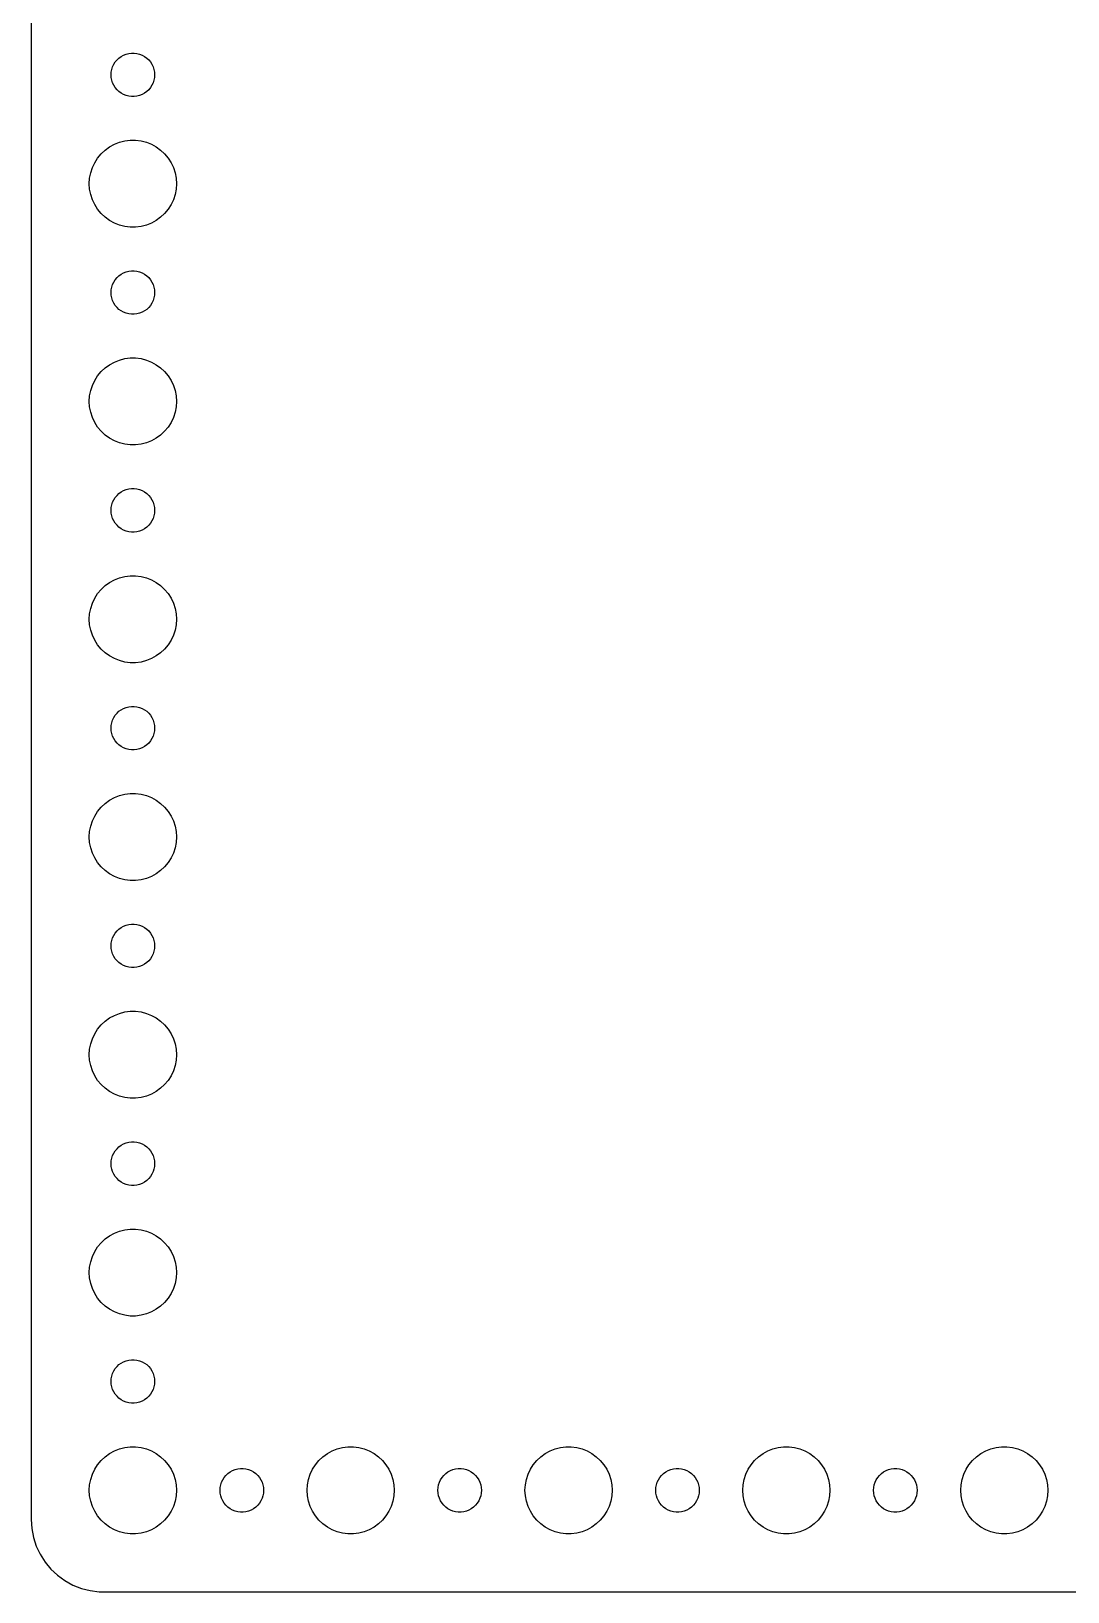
# Model space of a CAD drawing. Header units: metres. Extents: x -142 to 142, y -112 to 112.
# Drawn here: x -142 to -70.6, y -112 to -4.5 of the extents above; entities that cross this region are included whole.
import ezdxf

# ---------------------------------------------------------------- set-up
doc = ezdxf.new("R2010")
doc.units = ezdxf.units.M

msp = doc.modelspace()

# ---------------------------------------------------------------- linework, layer by layer
for p, q in [((-142, 107), (-142, -107)), ((-136.093, -6.47318), (-135.956, -6.34422)), ((-135.956, -6.34422), (-135.804, -6.23351)), ((-135.804, -6.23351), (-135.639, -6.14275)), ((-135.639, -6.14275), (-135.464, -6.07341)), ((-135.464, -6.07341), (-135.281, -6.02657)), ((-135.281, -6.02657), (-135.094, -6.00294)), ((-135.094, -6.00294), (-134.906, -6.00294)), ((-134.906, -6.00294), (-134.719, -6.02657)), ((-134.719, -6.02657), (-134.536, -6.07341)), ((-134.536, -6.07341), (-134.361, -6.14275)), ((-134.361, -6.14275), (-134.196, -6.23351)), ((-134.196, -6.23351), (-134.044, -6.34422)), ((-134.044, -6.34422), (-133.907, -6.47318)), ((-136.5, -7.5), (-136.488, -7.312)), ((-136.488, -7.68799), (-136.5, -7.5)), ((-136.488, -7.312), (-136.453, -7.12695)), ((-136.453, -7.12695), (-136.395, -6.9478)), ((-136.395, -6.9478), (-136.314, -6.77736)), ((-136.314, -6.77736), (-136.214, -6.61832)), ((-136.214, -6.61832), (-136.093, -6.47318)), ((-133.907, -6.47318), (-133.786, -6.61832)), ((-133.786, -6.61832), (-133.686, -6.77736)), ((-133.686, -6.77736), (-133.605, -6.9478)), ((-133.605, -6.9478), (-133.547, -7.12695)), ((-133.547, -7.12695), (-133.512, -7.312)), ((-133.512, -7.312), (-133.5, -7.5)), ((-133.5, -7.5), (-133.512, -7.68799)), ((-136.453, -7.87303), (-136.488, -7.68799)), ((-136.395, -8.05219), (-136.453, -7.87303)), ((-136.314, -8.22263), (-136.395, -8.05219)), ((-136.214, -8.38167), (-136.314, -8.22263)), ((-136.093, -8.52681), (-136.214, -8.38167)), ((-135.956, -8.65576), (-136.093, -8.52681)), ((-133.907, -8.52681), (-134.044, -8.65576)), ((-133.786, -8.38167), (-133.907, -8.52681)), ((-133.686, -8.22263), (-133.786, -8.38167)), ((-133.605, -8.05219), (-133.686, -8.22263)), ((-133.547, -7.87303), (-133.605, -8.05219)), ((-133.512, -7.68799), (-133.547, -7.87303)), ((-135.804, -8.76648), (-135.956, -8.65576)), ((-135.639, -8.85724), (-135.804, -8.76648)), ((-135.464, -8.92657), (-135.639, -8.85724)), ((-135.281, -8.97342), (-135.464, -8.92657)), ((-135.094, -8.99704), (-135.281, -8.97342)), ((-134.906, -8.99704), (-135.094, -8.99704)), ((-134.719, -8.97342), (-134.906, -8.99704)), ((-134.536, -8.92657), (-134.719, -8.97342)), ((-134.361, -8.85724), (-134.536, -8.92657)), ((-134.196, -8.76648), (-134.361, -8.85724)), ((-134.044, -8.65576), (-134.196, -8.76648)), ((-137.187, -12.9464), (-136.912, -12.6884)), ((-136.912, -12.6884), (-136.607, -12.467)), ((-136.607, -12.467), (-136.277, -12.2855)), ((-136.277, -12.2855), (-135.927, -12.1468)), ((-135.927, -12.1468), (-135.562, -12.0531)), ((-135.562, -12.0531), (-135.188, -12.0059)), ((-135.188, -12.0059), (-134.812, -12.0059)), ((-134.812, -12.0059), (-134.438, -12.0531)), ((-134.438, -12.0531), (-134.073, -12.1468)), ((-134.073, -12.1468), (-133.723, -12.2855)), ((-133.723, -12.2855), (-133.393, -12.467)), ((-133.393, -12.467), (-133.088, -12.6884)), ((-133.088, -12.6884), (-132.813, -12.9464)), ((-137.906, -14.2539), (-137.789, -13.8956)), ((-137.789, -13.8956), (-137.629, -13.5547)), ((-137.629, -13.5547), (-137.427, -13.2366)), ((-137.427, -13.2366), (-137.187, -12.9464)), ((-132.813, -12.9464), (-132.573, -13.2366)), ((-132.573, -13.2366), (-132.371, -13.5547)), ((-132.371, -13.5547), (-132.211, -13.8956)), ((-132.211, -13.8956), (-132.094, -14.2539)), ((-138, -15), (-137.976, -14.624)), ((-137.976, -15.376), (-138, -15)), ((-137.976, -14.624), (-137.906, -14.2539)), ((-132.094, -14.2539), (-132.024, -14.624)), ((-132.024, -14.624), (-132, -15)), ((-132, -15), (-132.024, -15.376)), ((-137.906, -15.7461), (-137.976, -15.376)), ((-137.789, -16.1044), (-137.906, -15.7461)), ((-137.629, -16.4453), (-137.789, -16.1044)), ((-132.211, -16.1044), (-132.371, -16.4453)), ((-132.094, -15.7461), (-132.211, -16.1044)), ((-132.024, -15.376), (-132.094, -15.7461)), ((-137.427, -16.7634), (-137.629, -16.4453)), ((-137.187, -17.0536), (-137.427, -16.7634)), ((-136.912, -17.3115), (-137.187, -17.0536)), ((-132.813, -17.0536), (-133.088, -17.3115)), ((-132.573, -16.7634), (-132.813, -17.0536)), ((-132.371, -16.4453), (-132.573, -16.7634)), ((-136.607, -17.533), (-136.912, -17.3115)), ((-136.277, -17.7145), (-136.607, -17.533)), ((-135.927, -17.8532), (-136.277, -17.7145)), ((-135.562, -17.9469), (-135.927, -17.8532)), ((-135.188, -17.9941), (-135.562, -17.9469)), ((-134.812, -17.9941), (-135.188, -17.9941)), ((-134.438, -17.9469), (-134.812, -17.9941)), ((-134.073, -17.8532), (-134.438, -17.9469)), ((-133.723, -17.7145), (-134.073, -17.8532)), ((-133.393, -17.533), (-133.723, -17.7145)), ((-133.088, -17.3115), (-133.393, -17.533)), ((-136.214, -21.6183), (-136.093, -21.4732)), ((-136.093, -21.4732), (-135.956, -21.3442)), ((-135.956, -21.3442), (-135.804, -21.2335)), ((-135.804, -21.2335), (-135.639, -21.1427)), ((-135.639, -21.1427), (-135.464, -21.0734)), ((-135.464, -21.0734), (-135.281, -21.0266)), ((-135.281, -21.0266), (-135.094, -21.003)), ((-135.094, -21.003), (-134.906, -21.003)), ((-134.906, -21.003), (-134.719, -21.0266)), ((-134.719, -21.0266), (-134.536, -21.0734)), ((-134.536, -21.0734), (-134.361, -21.1427)), ((-134.361, -21.1427), (-134.196, -21.2335)), ((-134.196, -21.2335), (-134.044, -21.3442)), ((-134.044, -21.3442), (-133.907, -21.4732)), ((-133.907, -21.4732), (-133.786, -21.6183)), ((-136.5, -22.5), (-136.488, -22.312)), ((-136.488, -22.688), (-136.5, -22.5)), ((-136.488, -22.312), (-136.453, -22.127)), ((-136.453, -22.127), (-136.395, -21.9478)), ((-136.395, -21.9478), (-136.314, -21.7774)), ((-136.314, -21.7774), (-136.214, -21.6183)), ((-133.786, -21.6183), (-133.686, -21.7774)), ((-133.686, -21.7774), (-133.605, -21.9478)), ((-133.605, -21.9478), (-133.547, -22.127)), ((-133.547, -22.127), (-133.512, -22.312)), ((-133.512, -22.312), (-133.5, -22.5)), ((-133.5, -22.5), (-133.512, -22.688)), ((-136.453, -22.873), (-136.488, -22.688)), ((-136.395, -23.0522), (-136.453, -22.873)), ((-136.314, -23.2226), (-136.395, -23.0522)), ((-136.214, -23.3817), (-136.314, -23.2226)), ((-136.093, -23.5268), (-136.214, -23.3817)), ((-135.956, -23.6558), (-136.093, -23.5268)), ((-133.907, -23.5268), (-134.044, -23.6558)), ((-133.786, -23.3817), (-133.907, -23.5268)), ((-133.686, -23.2226), (-133.786, -23.3817)), ((-133.605, -23.0522), (-133.686, -23.2226)), ((-133.547, -22.873), (-133.605, -23.0522)), ((-133.512, -22.688), (-133.547, -22.873)), ((-135.804, -23.7665), (-135.956, -23.6558)), ((-135.639, -23.8572), (-135.804, -23.7665)), ((-135.464, -23.9266), (-135.639, -23.8572)), ((-135.281, -23.9734), (-135.464, -23.9266)), ((-135.094, -23.997), (-135.281, -23.9734)), ((-134.906, -23.997), (-135.094, -23.997)), ((-134.719, -23.9734), (-134.906, -23.997)), ((-134.536, -23.9266), (-134.719, -23.9734)), ((-134.361, -23.8572), (-134.536, -23.9266)), ((-134.196, -23.7665), (-134.361, -23.8572)), ((-134.044, -23.6558), (-134.196, -23.7665)), ((-137.427, -28.2366), (-137.187, -27.9464)), ((-137.187, -27.9464), (-136.912, -27.6884)), ((-136.912, -27.6884), (-136.607, -27.467)), ((-136.607, -27.467), (-136.277, -27.2855)), ((-136.277, -27.2855), (-135.927, -27.1468)), ((-135.927, -27.1468), (-135.562, -27.0531)), ((-135.562, -27.0531), (-135.188, -27.0059)), ((-135.188, -27.0059), (-134.812, -27.0059)), ((-134.812, -27.0059), (-134.438, -27.0531)), ((-134.438, -27.0531), (-134.073, -27.1468)), ((-134.073, -27.1468), (-133.723, -27.2855)), ((-133.723, -27.2855), (-133.393, -27.467)), ((-133.393, -27.467), (-133.088, -27.6884)), ((-133.088, -27.6884), (-132.813, -27.9464)), ((-132.813, -27.9464), (-132.573, -28.2366)), ((-137.906, -29.2539), (-137.789, -28.8956)), ((-137.789, -28.8956), (-137.629, -28.5547)), ((-137.629, -28.5547), (-137.427, -28.2366)), ((-132.573, -28.2366), (-132.371, -28.5547)), ((-132.371, -28.5547), (-132.211, -28.8956)), ((-132.211, -28.8956), (-132.094, -29.2539)), ((-138, -30), (-137.976, -29.624)), ((-137.976, -30.376), (-138, -30)), ((-137.976, -29.624), (-137.906, -29.2539)), ((-132.094, -29.2539), (-132.024, -29.624)), ((-132.024, -29.624), (-132, -30)), ((-132, -30), (-132.024, -30.376)), ((-137.906, -30.7461), (-137.976, -30.376)), ((-137.789, -31.1044), (-137.906, -30.7461)), ((-137.629, -31.4453), (-137.789, -31.1044)), ((-132.211, -31.1044), (-132.371, -31.4453)), ((-132.094, -30.7461), (-132.211, -31.1044)), ((-132.024, -30.376), (-132.094, -30.7461)), ((-137.427, -31.7634), (-137.629, -31.4453)), ((-137.187, -32.0536), (-137.427, -31.7634)), ((-136.912, -32.3115), (-137.187, -32.0536)), ((-132.813, -32.0536), (-133.088, -32.3115)), ((-132.573, -31.7634), (-132.813, -32.0536)), ((-132.371, -31.4453), (-132.573, -31.7634)), ((-136.607, -32.533), (-136.912, -32.3115)), ((-136.277, -32.7145), (-136.607, -32.533)), ((-135.927, -32.8532), (-136.277, -32.7145)), ((-135.562, -32.9469), (-135.927, -32.8532)), ((-135.188, -32.9941), (-135.562, -32.9469)), ((-134.812, -32.9941), (-135.188, -32.9941)), ((-134.438, -32.9469), (-134.812, -32.9941)), ((-134.073, -32.8532), (-134.438, -32.9469)), ((-133.723, -32.7145), (-134.073, -32.8532)), ((-133.393, -32.533), (-133.723, -32.7145)), ((-133.088, -32.3115), (-133.393, -32.533)), ((-136.214, -36.6183), (-136.093, -36.4732)), ((-136.093, -36.4732), (-135.956, -36.3442)), ((-135.956, -36.3442), (-135.804, -36.2335)), ((-135.804, -36.2335), (-135.639, -36.1428)), ((-135.639, -36.1428), (-135.464, -36.0734)), ((-135.464, -36.0734), (-135.281, -36.0266)), ((-135.281, -36.0266), (-135.094, -36.003)), ((-135.094, -36.003), (-134.906, -36.003)), ((-134.906, -36.003), (-134.719, -36.0266)), ((-134.719, -36.0266), (-134.536, -36.0734)), ((-134.536, -36.0734), (-134.361, -36.1428)), ((-134.361, -36.1428), (-134.196, -36.2335)), ((-134.196, -36.2335), (-134.044, -36.3442)), ((-134.044, -36.3442), (-133.907, -36.4732)), ((-133.907, -36.4732), (-133.786, -36.6183)), ((-136.5, -37.5), (-136.488, -37.312)), ((-136.488, -37.688), (-136.5, -37.5)), ((-136.488, -37.312), (-136.453, -37.127)), ((-136.453, -37.127), (-136.395, -36.9478)), ((-136.395, -36.9478), (-136.314, -36.7774)), ((-136.314, -36.7774), (-136.214, -36.6183)), ((-133.786, -36.6183), (-133.686, -36.7774)), ((-133.686, -36.7774), (-133.605, -36.9478)), ((-133.605, -36.9478), (-133.547, -37.127)), ((-133.547, -37.127), (-133.512, -37.312)), ((-133.512, -37.312), (-133.5, -37.5)), ((-133.5, -37.5), (-133.512, -37.688)), ((-136.453, -37.873), (-136.488, -37.688)), ((-136.395, -38.0522), (-136.453, -37.873)), ((-136.314, -38.2226), (-136.395, -38.0522)), ((-136.214, -38.3817), (-136.314, -38.2226)), ((-136.093, -38.5268), (-136.214, -38.3817)), ((-135.956, -38.6558), (-136.093, -38.5268)), ((-135.804, -38.7665), (-135.956, -38.6558)), ((-134.044, -38.6558), (-134.196, -38.7665)), ((-133.907, -38.5268), (-134.044, -38.6558)), ((-133.786, -38.3817), (-133.907, -38.5268)), ((-133.686, -38.2226), (-133.786, -38.3817)), ((-133.605, -38.0522), (-133.686, -38.2226)), ((-133.547, -37.873), (-133.605, -38.0522)), ((-133.512, -37.688), (-133.547, -37.873)), ((-135.639, -38.8572), (-135.804, -38.7665)), ((-135.464, -38.9266), (-135.639, -38.8572)), ((-135.281, -38.9734), (-135.464, -38.9266)), ((-135.094, -38.997), (-135.281, -38.9734)), ((-134.906, -38.997), (-135.094, -38.997)), ((-134.719, -38.9734), (-134.906, -38.997)), ((-134.536, -38.9266), (-134.719, -38.9734)), ((-134.361, -38.8572), (-134.536, -38.9266)), ((-134.196, -38.7665), (-134.361, -38.8572)), ((-137.427, -43.2366), (-137.187, -42.9464)), ((-137.187, -42.9464), (-136.912, -42.6885)), ((-136.912, -42.6885), (-136.607, -42.467)), ((-136.607, -42.467), (-136.277, -42.2855)), ((-136.277, -42.2855), (-135.927, -42.1468)), ((-135.927, -42.1468), (-135.562, -42.0531)), ((-135.562, -42.0531), (-135.188, -42.0059)), ((-135.188, -42.0059), (-134.812, -42.0059)), ((-134.812, -42.0059), (-134.438, -42.0531)), ((-134.438, -42.0531), (-134.073, -42.1468)), ((-134.073, -42.1468), (-133.723, -42.2855)), ((-133.723, -42.2855), (-133.393, -42.467)), ((-133.393, -42.467), (-133.088, -42.6885)), ((-133.088, -42.6885), (-132.813, -42.9464)), ((-132.813, -42.9464), (-132.573, -43.2366)), ((-137.906, -44.2539), (-137.789, -43.8956)), ((-137.789, -43.8956), (-137.629, -43.5547)), ((-137.629, -43.5547), (-137.427, -43.2366)), ((-132.573, -43.2366), (-132.371, -43.5547)), ((-132.371, -43.5547), (-132.211, -43.8956)), ((-132.211, -43.8956), (-132.094, -44.2539)), ((-138, -45), (-137.976, -44.624)), ((-137.976, -45.376), (-138, -45)), ((-137.976, -44.624), (-137.906, -44.2539)), ((-132.094, -44.2539), (-132.024, -44.624)), ((-132.024, -44.624), (-132, -45)), ((-132, -45), (-132.024, -45.376)), ((-137.906, -45.7461), (-137.976, -45.376)), ((-137.789, -46.1044), (-137.906, -45.7461)), ((-137.629, -46.4453), (-137.789, -46.1044)), ((-132.211, -46.1044), (-132.371, -46.4453)), ((-132.094, -45.7461), (-132.211, -46.1044)), ((-132.024, -45.376), (-132.094, -45.7461)), ((-137.427, -46.7634), (-137.629, -46.4453)), ((-137.187, -47.0536), (-137.427, -46.7634)), ((-136.912, -47.3115), (-137.187, -47.0536)), ((-132.813, -47.0536), (-133.088, -47.3115)), ((-132.573, -46.7634), (-132.813, -47.0536)), ((-132.371, -46.4453), (-132.573, -46.7634)), ((-136.607, -47.533), (-136.912, -47.3115)), ((-136.277, -47.7145), (-136.607, -47.533)), ((-135.927, -47.8532), (-136.277, -47.7145)), ((-135.562, -47.9469), (-135.927, -47.8532)), ((-135.188, -47.9941), (-135.562, -47.9469)), ((-134.812, -47.9941), (-135.188, -47.9941)), ((-134.438, -47.9469), (-134.812, -47.9941)), ((-134.073, -47.8532), (-134.438, -47.9469)), ((-133.723, -47.7145), (-134.073, -47.8532)), ((-133.393, -47.533), (-133.723, -47.7145)), ((-133.088, -47.3115), (-133.393, -47.533)), ((-136.214, -51.6183), (-136.093, -51.4732)), ((-136.093, -51.4732), (-135.956, -51.3442)), ((-135.956, -51.3442), (-135.804, -51.2335)), ((-135.804, -51.2335), (-135.639, -51.1428)), ((-135.639, -51.1428), (-135.464, -51.0734)), ((-135.464, -51.0734), (-135.281, -51.0266)), ((-135.281, -51.0266), (-135.094, -51.003)), ((-135.094, -51.003), (-134.906, -51.003)), ((-134.906, -51.003), (-134.719, -51.0266)), ((-134.719, -51.0266), (-134.536, -51.0734)), ((-134.536, -51.0734), (-134.361, -51.1428)), ((-134.361, -51.1428), (-134.196, -51.2335)), ((-134.196, -51.2335), (-134.044, -51.3442)), ((-134.044, -51.3442), (-133.907, -51.4732)), ((-133.907, -51.4732), (-133.786, -51.6183)), ((-136.5, -52.5), (-136.488, -52.312)), ((-136.488, -52.688), (-136.5, -52.5)), ((-136.488, -52.312), (-136.453, -52.127)), ((-136.453, -52.127), (-136.395, -51.9478)), ((-136.395, -51.9478), (-136.314, -51.7774)), ((-136.314, -51.7774), (-136.214, -51.6183)), ((-133.786, -51.6183), (-133.686, -51.7774)), ((-133.686, -51.7774), (-133.605, -51.9478)), ((-133.605, -51.9478), (-133.547, -52.127)), ((-133.547, -52.127), (-133.512, -52.312)), ((-133.512, -52.312), (-133.5, -52.5)), ((-133.5, -52.5), (-133.512, -52.688)), ((-136.453, -52.873), (-136.488, -52.688)), ((-136.395, -53.0522), (-136.453, -52.873)), ((-136.314, -53.2226), (-136.395, -53.0522)), ((-136.214, -53.3817), (-136.314, -53.2226)), ((-136.093, -53.5268), (-136.214, -53.3817)), ((-135.956, -53.6558), (-136.093, -53.5268)), ((-135.804, -53.7665), (-135.956, -53.6558)), ((-134.044, -53.6558), (-134.196, -53.7665)), ((-133.907, -53.5268), (-134.044, -53.6558)), ((-133.786, -53.3817), (-133.907, -53.5268)), ((-133.686, -53.2226), (-133.786, -53.3817)), ((-133.605, -53.0522), (-133.686, -53.2226)), ((-133.547, -52.873), (-133.605, -53.0522)), ((-133.512, -52.688), (-133.547, -52.873)), ((-135.639, -53.8572), (-135.804, -53.7665)), ((-135.464, -53.9266), (-135.639, -53.8572)), ((-135.281, -53.9734), (-135.464, -53.9266)), ((-135.094, -53.997), (-135.281, -53.9734)), ((-134.906, -53.997), (-135.094, -53.997)), ((-134.719, -53.9734), (-134.906, -53.997)), ((-134.536, -53.9266), (-134.719, -53.9734)), ((-134.361, -53.8572), (-134.536, -53.9266)), ((-134.196, -53.7665), (-134.361, -53.8572)), ((-137.427, -58.2366), (-137.187, -57.9464)), ((-137.187, -57.9464), (-136.912, -57.6885)), ((-136.912, -57.6885), (-136.607, -57.467)), ((-136.607, -57.467), (-136.277, -57.2855)), ((-136.277, -57.2855), (-135.927, -57.1468)), ((-135.927, -57.1468), (-135.562, -57.0531)), ((-135.562, -57.0531), (-135.188, -57.0059)), ((-135.188, -57.0059), (-134.812, -57.0059)), ((-134.812, -57.0059), (-134.438, -57.0531)), ((-134.438, -57.0531), (-134.073, -57.1468)), ((-134.073, -57.1468), (-133.723, -57.2855)), ((-133.723, -57.2855), (-133.393, -57.467)), ((-133.393, -57.467), (-133.088, -57.6885)), ((-133.088, -57.6885), (-132.813, -57.9464)), ((-132.813, -57.9464), (-132.573, -58.2366)), ((-137.906, -59.2539), (-137.789, -58.8956)), ((-137.789, -58.8956), (-137.629, -58.5547)), ((-137.629, -58.5547), (-137.427, -58.2366)), ((-132.573, -58.2366), (-132.371, -58.5547)), ((-132.371, -58.5547), (-132.211, -58.8956)), ((-132.211, -58.8956), (-132.094, -59.2539)), ((-138, -60), (-137.976, -59.624)), ((-137.976, -60.376), (-138, -60)), ((-137.976, -59.624), (-137.906, -59.2539)), ((-132.094, -59.2539), (-132.024, -59.624)), ((-132.024, -59.624), (-132, -60)), ((-132, -60), (-132.024, -60.376)), ((-137.906, -60.7461), (-137.976, -60.376)), ((-137.789, -61.1044), (-137.906, -60.7461)), ((-137.629, -61.4453), (-137.789, -61.1044)), ((-132.211, -61.1044), (-132.371, -61.4453)), ((-132.094, -60.7461), (-132.211, -61.1044)), ((-132.024, -60.376), (-132.094, -60.7461)), ((-137.427, -61.7634), (-137.629, -61.4453)), ((-137.187, -62.0536), (-137.427, -61.7634)), ((-136.912, -62.3115), (-137.187, -62.0536)), ((-136.607, -62.533), (-136.912, -62.3115)), ((-133.088, -62.3115), (-133.393, -62.533)), ((-132.813, -62.0536), (-133.088, -62.3115)), ((-132.573, -61.7634), (-132.813, -62.0536)), ((-132.371, -61.4453), (-132.573, -61.7634)), ((-136.277, -62.7145), (-136.607, -62.533)), ((-135.927, -62.8532), (-136.277, -62.7145)), ((-135.562, -62.9469), (-135.927, -62.8532)), ((-135.188, -62.9941), (-135.562, -62.9469)), ((-134.812, -62.9941), (-135.188, -62.9941)), ((-134.438, -62.9469), (-134.812, -62.9941)), ((-134.073, -62.8532), (-134.438, -62.9469)), ((-133.723, -62.7145), (-134.073, -62.8532)), ((-133.393, -62.533), (-133.723, -62.7145)), ((-136.314, -66.7774), (-136.214, -66.6183)), ((-136.214, -66.6183), (-136.093, -66.4732)), ((-136.093, -66.4732), (-135.956, -66.3442)), ((-135.956, -66.3442), (-135.804, -66.2335)), ((-135.804, -66.2335), (-135.639, -66.1428)), ((-135.639, -66.1428), (-135.464, -66.0734)), ((-135.464, -66.0734), (-135.281, -66.0266)), ((-135.281, -66.0266), (-135.094, -66.003)), ((-135.094, -66.003), (-134.906, -66.003)), ((-134.906, -66.003), (-134.719, -66.0266)), ((-134.719, -66.0266), (-134.536, -66.0734)), ((-134.536, -66.0734), (-134.361, -66.1428)), ((-134.361, -66.1428), (-134.196, -66.2335)), ((-134.196, -66.2335), (-134.044, -66.3442)), ((-134.044, -66.3442), (-133.907, -66.4732)), ((-133.907, -66.4732), (-133.786, -66.6183)), ((-133.786, -66.6183), (-133.686, -66.7774)), ((-136.5, -67.5), (-136.488, -67.312)), ((-136.488, -67.688), (-136.5, -67.5)), ((-136.488, -67.312), (-136.453, -67.127)), ((-136.453, -67.873), (-136.488, -67.688)), ((-136.453, -67.127), (-136.395, -66.9478)), ((-136.395, -66.9478), (-136.314, -66.7774)), ((-133.686, -66.7774), (-133.605, -66.9478)), ((-133.605, -66.9478), (-133.547, -67.127)), ((-133.547, -67.127), (-133.512, -67.312)), ((-133.512, -67.688), (-133.547, -67.873)), ((-133.512, -67.312), (-133.5, -67.5)), ((-133.5, -67.5), (-133.512, -67.688)), ((-136.395, -68.0522), (-136.453, -67.873)), ((-136.314, -68.2226), (-136.395, -68.0522)), ((-136.214, -68.3817), (-136.314, -68.2226)), ((-136.093, -68.5268), (-136.214, -68.3817)), ((-135.956, -68.6558), (-136.093, -68.5268)), ((-135.804, -68.7665), (-135.956, -68.6558)), ((-135.639, -68.8572), (-135.804, -68.7665)), ((-134.196, -68.7665), (-134.361, -68.8572)), ((-134.044, -68.6558), (-134.196, -68.7665)), ((-133.907, -68.5268), (-134.044, -68.6558)), ((-133.786, -68.3817), (-133.907, -68.5268)), ((-133.686, -68.2226), (-133.786, -68.3817)), ((-133.605, -68.0522), (-133.686, -68.2226)), ((-133.547, -67.873), (-133.605, -68.0522)), ((-135.464, -68.9266), (-135.639, -68.8572)), ((-135.281, -68.9734), (-135.464, -68.9266)), ((-135.094, -68.997), (-135.281, -68.9734)), ((-134.906, -68.997), (-135.094, -68.997)), ((-134.719, -68.9734), (-134.906, -68.997)), ((-134.536, -68.9266), (-134.719, -68.9734)), ((-134.361, -68.8572), (-134.536, -68.9266)), ((-135.562, -72.0531), (-135.188, -72.0059)), ((-135.188, -72.0059), (-134.812, -72.0059)), ((-134.812, -72.0059), (-134.438, -72.0531)), ((-137.427, -73.2366), (-137.187, -72.9464)), ((-137.187, -72.9464), (-136.912, -72.6885)), ((-136.912, -72.6885), (-136.607, -72.467)), ((-136.607, -72.467), (-136.277, -72.2855)), ((-136.277, -72.2855), (-135.927, -72.1468)), ((-135.927, -72.1468), (-135.562, -72.0531)), ((-134.438, -72.0531), (-134.073, -72.1468)), ((-134.073, -72.1468), (-133.723, -72.2855)), ((-133.723, -72.2855), (-133.393, -72.467)), ((-133.393, -72.467), (-133.088, -72.6885)), ((-133.088, -72.6885), (-132.813, -72.9464)), ((-132.813, -72.9464), (-132.573, -73.2366)), ((-137.906, -74.2539), (-137.789, -73.8956)), ((-137.789, -73.8956), (-137.629, -73.5547)), ((-137.629, -73.5547), (-137.427, -73.2366)), ((-132.573, -73.2366), (-132.371, -73.5547)), ((-132.371, -73.5547), (-132.211, -73.8956)), ((-132.211, -73.8956), (-132.094, -74.2539)), ((-138, -75), (-137.976, -74.624)), ((-137.976, -75.376), (-138, -75)), ((-137.976, -74.624), (-137.906, -74.2539)), ((-132.094, -74.2539), (-132.024, -74.624)), ((-132.024, -74.624), (-132, -75)), ((-132, -75), (-132.024, -75.376)), ((-137.906, -75.7461), (-137.976, -75.376)), ((-137.789, -76.1044), (-137.906, -75.7461)), ((-137.629, -76.4453), (-137.789, -76.1044)), ((-132.211, -76.1044), (-132.371, -76.4453)), ((-132.094, -75.7461), (-132.211, -76.1044)), ((-132.024, -75.376), (-132.094, -75.7461)), ((-137.427, -76.7634), (-137.629, -76.4453)), ((-137.187, -77.0536), (-137.427, -76.7634)), ((-136.912, -77.3115), (-137.187, -77.0536)), ((-136.607, -77.533), (-136.912, -77.3115)), ((-133.088, -77.3115), (-133.393, -77.533)), ((-132.813, -77.0536), (-133.088, -77.3115)), ((-132.573, -76.7634), (-132.813, -77.0536)), ((-132.371, -76.4453), (-132.573, -76.7634)), ((-136.277, -77.7145), (-136.607, -77.533)), ((-135.927, -77.8532), (-136.277, -77.7145)), ((-135.562, -77.9469), (-135.927, -77.8532)), ((-135.188, -77.9941), (-135.562, -77.9469)), ((-134.812, -77.9941), (-135.188, -77.9941)), ((-134.438, -77.9469), (-134.812, -77.9941)), ((-134.073, -77.8532), (-134.438, -77.9469)), ((-133.723, -77.7145), (-134.073, -77.8532)), ((-133.393, -77.533), (-133.723, -77.7145)), ((-136.314, -81.7774), (-136.214, -81.6183)), ((-136.214, -81.6183), (-136.093, -81.4732)), ((-136.093, -81.4732), (-135.956, -81.3442)), ((-135.956, -81.3442), (-135.804, -81.2335)), ((-135.804, -81.2335), (-135.639, -81.1428)), ((-135.639, -81.1428), (-135.464, -81.0734)), ((-135.464, -81.0734), (-135.281, -81.0266)), ((-135.281, -81.0266), (-135.094, -81.003)), ((-135.094, -81.003), (-134.906, -81.003)), ((-134.906, -81.003), (-134.719, -81.0266)), ((-134.719, -81.0266), (-134.536, -81.0734)), ((-134.536, -81.0734), (-134.361, -81.1428)), ((-134.361, -81.1428), (-134.196, -81.2335)), ((-134.196, -81.2335), (-134.044, -81.3442)), ((-134.044, -81.3442), (-133.907, -81.4732)), ((-133.907, -81.4732), (-133.786, -81.6183)), ((-133.786, -81.6183), (-133.686, -81.7774)), ((-136.5, -82.5), (-136.488, -82.312)), ((-136.488, -82.688), (-136.5, -82.5)), ((-136.488, -82.312), (-136.453, -82.127)), ((-136.453, -82.873), (-136.488, -82.688)), ((-136.453, -82.127), (-136.395, -81.9478)), ((-136.395, -81.9478), (-136.314, -81.7774)), ((-133.686, -81.7774), (-133.605, -81.9478)), ((-133.605, -81.9478), (-133.547, -82.127)), ((-133.547, -82.127), (-133.512, -82.312)), ((-133.512, -82.688), (-133.547, -82.873)), ((-133.512, -82.312), (-133.5, -82.5)), ((-133.5, -82.5), (-133.512, -82.688)), ((-136.395, -83.0522), (-136.453, -82.873)), ((-136.314, -83.2226), (-136.395, -83.0522)), ((-136.214, -83.3817), (-136.314, -83.2226)), ((-136.093, -83.5268), (-136.214, -83.3817)), ((-135.956, -83.6558), (-136.093, -83.5268)), ((-135.804, -83.7665), (-135.956, -83.6558)), ((-135.639, -83.8572), (-135.804, -83.7665)), ((-134.196, -83.7665), (-134.361, -83.8572)), ((-134.044, -83.6558), (-134.196, -83.7665)), ((-133.907, -83.5268), (-134.044, -83.6558)), ((-133.786, -83.3817), (-133.907, -83.5268)), ((-133.686, -83.2226), (-133.786, -83.3817)), ((-133.605, -83.0522), (-133.686, -83.2226)), ((-133.547, -82.873), (-133.605, -83.0522)), ((-135.464, -83.9266), (-135.639, -83.8572)), ((-135.281, -83.9734), (-135.464, -83.9266)), ((-135.094, -83.997), (-135.281, -83.9734)), ((-134.906, -83.997), (-135.094, -83.997)), ((-134.719, -83.9734), (-134.906, -83.997)), ((-134.536, -83.9266), (-134.719, -83.9734)), ((-134.361, -83.8572), (-134.536, -83.9266)), ((-135.927, -87.1468), (-135.562, -87.0531)), ((-135.562, -87.0531), (-135.188, -87.0059)), ((-135.188, -87.0059), (-134.812, -87.0059)), ((-134.812, -87.0059), (-134.438, -87.0531)), ((-134.438, -87.0531), (-134.073, -87.1468)), ((-137.427, -88.2366), (-137.187, -87.9464)), ((-137.187, -87.9464), (-136.912, -87.6885)), ((-136.912, -87.6885), (-136.607, -87.467)), ((-136.607, -87.467), (-136.277, -87.2855)), ((-136.277, -87.2855), (-135.927, -87.1468)), ((-134.073, -87.1468), (-133.723, -87.2855)), ((-133.723, -87.2855), (-133.393, -87.467)), ((-133.393, -87.467), (-133.088, -87.6885)), ((-133.088, -87.6885), (-132.813, -87.9464)), ((-132.813, -87.9464), (-132.573, -88.2366)), ((-137.906, -89.2539), (-137.789, -88.8956)), ((-137.789, -88.8956), (-137.629, -88.5547)), ((-137.629, -88.5547), (-137.427, -88.2366)), ((-132.573, -88.2366), (-132.371, -88.5547)), ((-132.371, -88.5547), (-132.211, -88.8956)), ((-132.211, -88.8956), (-132.094, -89.2539)), ((-138, -90), (-137.976, -89.624)), ((-137.976, -90.376), (-138, -90)), ((-137.976, -89.624), (-137.906, -89.2539)), ((-132.094, -89.2539), (-132.024, -89.624)), ((-132.024, -89.624), (-132, -90)), ((-132, -90), (-132.024, -90.376)), ((-137.906, -90.7461), (-137.976, -90.376)), ((-137.789, -91.1044), (-137.906, -90.7461)), ((-137.629, -91.4453), (-137.789, -91.1044)), ((-132.211, -91.1044), (-132.371, -91.4453)), ((-132.094, -90.7461), (-132.211, -91.1044)), ((-132.024, -90.376), (-132.094, -90.7461)), ((-137.427, -91.7634), (-137.629, -91.4453)), ((-137.187, -92.0536), (-137.427, -91.7634)), ((-136.912, -92.3115), (-137.187, -92.0536)), ((-136.607, -92.533), (-136.912, -92.3115)), ((-133.088, -92.3115), (-133.393, -92.533)), ((-132.813, -92.0536), (-133.088, -92.3115)), ((-132.573, -91.7634), (-132.813, -92.0536)), ((-132.371, -91.4453), (-132.573, -91.7634)), ((-136.277, -92.7145), (-136.607, -92.533)), ((-135.927, -92.8532), (-136.277, -92.7145)), ((-135.562, -92.9469), (-135.927, -92.8532)), ((-135.188, -92.9941), (-135.562, -92.9469)), ((-134.812, -92.9941), (-135.188, -92.9941)), ((-134.438, -92.9469), (-134.812, -92.9941)), ((-134.073, -92.8532), (-134.438, -92.9469)), ((-133.723, -92.7145), (-134.073, -92.8532)), ((-133.393, -92.533), (-133.723, -92.7145)), ((-136.314, -96.7774), (-136.214, -96.6183)), ((-136.214, -96.6183), (-136.093, -96.4732)), ((-136.093, -96.4732), (-135.956, -96.3442)), ((-135.956, -96.3442), (-135.804, -96.2335)), ((-135.804, -96.2335), (-135.639, -96.1428)), ((-135.639, -96.1428), (-135.464, -96.0734)), ((-135.464, -96.0734), (-135.281, -96.0266)), ((-135.281, -96.0266), (-135.094, -96.003)), ((-135.094, -96.003), (-134.906, -96.003)), ((-134.906, -96.003), (-134.719, -96.0266)), ((-134.719, -96.0266), (-134.536, -96.0734)), ((-134.536, -96.0734), (-134.361, -96.1428)), ((-134.361, -96.1428), (-134.196, -96.2335)), ((-134.196, -96.2335), (-134.044, -96.3442)), ((-134.044, -96.3442), (-133.907, -96.4732)), ((-133.907, -96.4732), (-133.786, -96.6183)), ((-133.786, -96.6183), (-133.686, -96.7774)), ((-136.5, -97.5), (-136.488, -97.312)), ((-136.488, -97.688), (-136.5, -97.5)), ((-136.488, -97.312), (-136.453, -97.127)), ((-136.453, -97.873), (-136.488, -97.688)), ((-136.453, -97.127), (-136.395, -96.9478)), ((-136.395, -96.9478), (-136.314, -96.7774)), ((-133.686, -96.7774), (-133.605, -96.9478)), ((-133.605, -96.9478), (-133.547, -97.127)), ((-133.547, -97.127), (-133.512, -97.312)), ((-133.512, -97.688), (-133.547, -97.873)), ((-133.512, -97.312), (-133.5, -97.5)), ((-133.5, -97.5), (-133.512, -97.688)), ((-136.395, -98.0522), (-136.453, -97.873)), ((-136.314, -98.2226), (-136.395, -98.0522)), ((-136.214, -98.3817), (-136.314, -98.2226)), ((-136.093, -98.5268), (-136.214, -98.3817)), ((-135.956, -98.6558), (-136.093, -98.5268)), ((-135.804, -98.7665), (-135.956, -98.6558)), ((-135.639, -98.8572), (-135.804, -98.7665)), ((-135.464, -98.9266), (-135.639, -98.8572)), ((-134.361, -98.8572), (-134.536, -98.9266)), ((-134.196, -98.7665), (-134.361, -98.8572)), ((-134.044, -98.6558), (-134.196, -98.7665)), ((-133.907, -98.5268), (-134.044, -98.6558)), ((-133.786, -98.3817), (-133.907, -98.5268)), ((-133.686, -98.2226), (-133.786, -98.3817)), ((-133.605, -98.0522), (-133.686, -98.2226)), ((-133.547, -97.873), (-133.605, -98.0522)), ((-135.281, -98.9734), (-135.464, -98.9266)), ((-135.094, -98.997), (-135.281, -98.9734)), ((-134.906, -98.997), (-135.094, -98.997)), ((-134.719, -98.9734), (-134.906, -98.997)), ((-134.536, -98.9266), (-134.719, -98.9734)), ((-135.927, -102.147), (-135.562, -102.053)), ((-135.562, -102.053), (-135.188, -102.006)), ((-135.188, -102.006), (-134.812, -102.006)), ((-134.812, -102.006), (-134.438, -102.053)), ((-134.438, -102.053), (-134.073, -102.147)), ((-120.927, -102.147), (-120.562, -102.053)), ((-120.562, -102.053), (-120.188, -102.006)), ((-120.188, -102.006), (-119.812, -102.006)), ((-119.812, -102.006), (-119.438, -102.053)), ((-119.438, -102.053), (-119.073, -102.147)), ((-105.927, -102.147), (-105.562, -102.053)), ((-105.562, -102.053), (-105.188, -102.006)), ((-105.188, -102.006), (-104.812, -102.006)), ((-104.812, -102.006), (-104.438, -102.053)), ((-104.438, -102.053), (-104.073, -102.147)), ((-90.927, -102.147), (-90.5621, -102.053)), ((-90.5621, -102.053), (-90.1884, -102.006)), ((-90.1884, -102.006), (-89.8116, -102.006)), ((-89.8116, -102.006), (-89.4379, -102.053)), ((-89.4379, -102.053), (-89.073, -102.147)), ((-75.927, -102.147), (-75.5621, -102.053)), ((-75.5621, -102.053), (-75.1884, -102.006)), ((-75.1884, -102.006), (-74.8116, -102.006)), ((-74.8116, -102.006), (-74.4379, -102.053)), ((-74.4379, -102.053), (-74.073, -102.147)), ((-137.427, -103.237), (-137.187, -102.946)), ((-137.187, -102.946), (-136.912, -102.688)), ((-136.912, -102.688), (-136.607, -102.467)), ((-136.607, -102.467), (-136.277, -102.286)), ((-136.277, -102.286), (-135.927, -102.147)), ((-134.073, -102.147), (-133.723, -102.286)), ((-133.723, -102.286), (-133.393, -102.467)), ((-133.393, -102.467), (-133.088, -102.688)), ((-133.088, -102.688), (-132.813, -102.946)), ((-132.813, -102.946), (-132.573, -103.237)), ((-122.427, -103.237), (-122.187, -102.946)), ((-122.187, -102.946), (-121.912, -102.688)), ((-121.912, -102.688), (-121.607, -102.467)), ((-121.607, -102.467), (-121.277, -102.286)), ((-121.277, -102.286), (-120.927, -102.147)), ((-119.073, -102.147), (-118.723, -102.286)), ((-118.723, -102.286), (-118.393, -102.467)), ((-118.393, -102.467), (-118.088, -102.688)), ((-118.088, -102.688), (-117.813, -102.946)), ((-117.813, -102.946), (-117.573, -103.237)), ((-107.427, -103.237), (-107.187, -102.946)), ((-107.187, -102.946), (-106.912, -102.688)), ((-106.912, -102.688), (-106.607, -102.467)), ((-106.607, -102.467), (-106.277, -102.286)), ((-106.277, -102.286), (-105.927, -102.147)), ((-104.073, -102.147), (-103.723, -102.286)), ((-103.723, -102.286), (-103.393, -102.467)), ((-103.393, -102.467), (-103.088, -102.688)), ((-103.088, -102.688), (-102.813, -102.946)), ((-102.813, -102.946), (-102.573, -103.237)), ((-92.427, -103.237), (-92.1869, -102.946)), ((-92.1869, -102.946), (-91.9123, -102.688)), ((-91.9123, -102.688), (-91.6075, -102.467)), ((-91.6075, -102.467), (-91.2773, -102.286)), ((-91.2773, -102.286), (-90.927, -102.147)), ((-89.073, -102.147), (-88.7227, -102.286)), ((-88.7227, -102.286), (-88.3925, -102.467)), ((-88.3925, -102.467), (-88.0877, -102.688)), ((-88.0877, -102.688), (-87.8131, -102.946)), ((-87.8131, -102.946), (-87.573, -103.237)), ((-77.427, -103.237), (-77.1869, -102.946)), ((-77.1869, -102.946), (-76.9123, -102.688)), ((-76.9123, -102.688), (-76.6075, -102.467)), ((-76.6075, -102.467), (-76.2773, -102.286)), ((-76.2773, -102.286), (-75.927, -102.147)), ((-74.073, -102.147), (-73.7227, -102.286)), ((-73.7227, -102.286), (-73.3925, -102.467)), ((-73.3925, -102.467), (-73.0877, -102.688)), ((-73.0877, -102.688), (-72.8131, -102.946)), ((-72.8131, -102.946), (-72.573, -103.237)), ((-137.976, -104.624), (-137.906, -104.254)), ((-137.906, -104.254), (-137.789, -103.896)), ((-137.789, -103.896), (-137.629, -103.555)), ((-137.629, -103.555), (-137.427, -103.237)), ((-132.573, -103.237), (-132.371, -103.555)), ((-132.371, -103.555), (-132.211, -103.896)), ((-132.211, -103.896), (-132.094, -104.254)), ((-132.094, -104.254), (-132.024, -104.624)), ((-128.814, -104.277), (-128.714, -104.118)), ((-128.714, -104.118), (-128.593, -103.973)), ((-128.593, -103.973), (-128.456, -103.844)), ((-128.456, -103.844), (-128.304, -103.734)), ((-128.304, -103.734), (-128.139, -103.643)), ((-128.139, -103.643), (-127.964, -103.573)), ((-127.964, -103.573), (-127.781, -103.527)), ((-127.781, -103.527), (-127.594, -103.503)), ((-127.594, -103.503), (-127.406, -103.503)), ((-127.406, -103.503), (-127.219, -103.527)), ((-127.219, -103.527), (-127.036, -103.573)), ((-127.036, -103.573), (-126.861, -103.643)), ((-126.861, -103.643), (-126.696, -103.734)), ((-126.696, -103.734), (-126.544, -103.844)), ((-126.544, -103.844), (-126.407, -103.973)), ((-126.407, -103.973), (-126.286, -104.118)), ((-126.286, -104.118), (-126.186, -104.277)), ((-122.976, -104.624), (-122.906, -104.254)), ((-122.906, -104.254), (-122.789, -103.896)), ((-122.789, -103.896), (-122.629, -103.555)), ((-122.629, -103.555), (-122.427, -103.237)), ((-117.573, -103.237), (-117.371, -103.555)), ((-117.371, -103.555), (-117.211, -103.896)), ((-117.211, -103.896), (-117.094, -104.254)), ((-117.094, -104.254), (-117.024, -104.624)), ((-113.814, -104.277), (-113.714, -104.118)), ((-113.714, -104.118), (-113.593, -103.973)), ((-113.593, -103.973), (-113.456, -103.844)), ((-113.456, -103.844), (-113.304, -103.734)), ((-113.304, -103.734), (-113.139, -103.643)), ((-113.139, -103.643), (-112.964, -103.573)), ((-112.964, -103.573), (-112.781, -103.527)), ((-112.781, -103.527), (-112.594, -103.503)), ((-112.594, -103.503), (-112.406, -103.503)), ((-112.406, -103.503), (-112.219, -103.527)), ((-112.219, -103.527), (-112.036, -103.573)), ((-112.036, -103.573), (-111.861, -103.643)), ((-111.861, -103.643), (-111.696, -103.734)), ((-111.696, -103.734), (-111.544, -103.844)), ((-111.544, -103.844), (-111.407, -103.973)), ((-111.407, -103.973), (-111.286, -104.118)), ((-111.286, -104.118), (-111.186, -104.277)), ((-107.976, -104.624), (-107.906, -104.254)), ((-107.906, -104.254), (-107.789, -103.896)), ((-107.789, -103.896), (-107.629, -103.555)), ((-107.629, -103.555), (-107.427, -103.237)), ((-102.573, -103.237), (-102.371, -103.555)), ((-102.371, -103.555), (-102.211, -103.896)), ((-102.211, -103.896), (-102.094, -104.254)), ((-102.094, -104.254), (-102.024, -104.624)), ((-98.8145, -104.277), (-98.7135, -104.118)), ((-98.7135, -104.118), (-98.5934, -103.973)), ((-98.5934, -103.973), (-98.4561, -103.844)), ((-98.4561, -103.844), (-98.3037, -103.734)), ((-98.3037, -103.734), (-98.1387, -103.643)), ((-98.1387, -103.643), (-97.9635, -103.573)), ((-97.9635, -103.573), (-97.7811, -103.527)), ((-97.7811, -103.527), (-97.5942, -103.503)), ((-97.5942, -103.503), (-97.4058, -103.503)), ((-97.4058, -103.503), (-97.2189, -103.527)), ((-97.2189, -103.527), (-97.0365, -103.573)), ((-97.0365, -103.573), (-96.8613, -103.643)), ((-96.8613, -103.643), (-96.6963, -103.734)), ((-96.6963, -103.734), (-96.5439, -103.844)), ((-96.5439, -103.844), (-96.4065, -103.973)), ((-96.4065, -103.973), (-96.2865, -104.118)), ((-96.2865, -104.118), (-96.1855, -104.277)), ((-92.9763, -104.624), (-92.9057, -104.254)), ((-92.9057, -104.254), (-92.7893, -103.896)), ((-92.7893, -103.896), (-92.6289, -103.555)), ((-92.6289, -103.555), (-92.427, -103.237)), ((-87.573, -103.237), (-87.3711, -103.555)), ((-87.3711, -103.555), (-87.2107, -103.896)), ((-87.2107, -103.896), (-87.0943, -104.254)), ((-87.0943, -104.254), (-87.0237, -104.624)), ((-83.8145, -104.277), (-83.7135, -104.118)), ((-83.7135, -104.118), (-83.5934, -103.973)), ((-83.5934, -103.973), (-83.4561, -103.844)), ((-83.4561, -103.844), (-83.3037, -103.734)), ((-83.3037, -103.734), (-83.1387, -103.643)), ((-83.1387, -103.643), (-82.9635, -103.573)), ((-82.9635, -103.573), (-82.7811, -103.527)), ((-82.7811, -103.527), (-82.5942, -103.503)), ((-82.5942, -103.503), (-82.4058, -103.503)), ((-82.4058, -103.503), (-82.2189, -103.527)), ((-82.2189, -103.527), (-82.0365, -103.573)), ((-82.0365, -103.573), (-81.8613, -103.643)), ((-81.8613, -103.643), (-81.6963, -103.734)), ((-81.6963, -103.734), (-81.5439, -103.844)), ((-81.5439, -103.844), (-81.4065, -103.973)), ((-81.4065, -103.973), (-81.2865, -104.118)), ((-81.2865, -104.118), (-81.1855, -104.277)), ((-77.9763, -104.624), (-77.9057, -104.254)), ((-77.9057, -104.254), (-77.7893, -103.896)), ((-77.7893, -103.896), (-77.6289, -103.555)), ((-77.6289, -103.555), (-77.427, -103.237)), ((-72.573, -103.237), (-72.3711, -103.555)), ((-72.3711, -103.555), (-72.2107, -103.896)), ((-72.2107, -103.896), (-72.0943, -104.254)), ((-72.0943, -104.254), (-72.0237, -104.624)), ((-138, -105), (-137.976, -104.624)), ((-137.976, -105.376), (-138, -105)), ((-132.024, -104.624), (-132, -105)), ((-132, -105), (-132.024, -105.376)), ((-129, -105), (-128.988, -104.812)), ((-128.988, -105.188), (-129, -105)), ((-128.988, -104.812), (-128.953, -104.627)), ((-128.953, -105.373), (-128.988, -105.188)), ((-128.953, -104.627), (-128.895, -104.448)), ((-128.895, -104.448), (-128.814, -104.277)), ((-126.186, -104.277), (-126.105, -104.448)), ((-126.105, -104.448), (-126.047, -104.627)), ((-126.047, -104.627), (-126.012, -104.812)), ((-126.012, -105.188), (-126.047, -105.373)), ((-126.012, -104.812), (-126, -105)), ((-126, -105), (-126.012, -105.188)), ((-123, -105), (-122.976, -104.624)), ((-122.976, -105.376), (-123, -105)), ((-117.024, -104.624), (-117, -105)), ((-117, -105), (-117.024, -105.376)), ((-114, -105), (-113.988, -104.812)), ((-113.988, -105.188), (-114, -105)), ((-113.988, -104.812), (-113.953, -104.627)), ((-113.953, -105.373), (-113.988, -105.188)), ((-113.953, -104.627), (-113.895, -104.448)), ((-113.895, -104.448), (-113.814, -104.277)), ((-111.186, -104.277), (-111.105, -104.448)), ((-111.105, -104.448), (-111.047, -104.627)), ((-111.047, -104.627), (-111.012, -104.812)), ((-111.012, -105.188), (-111.047, -105.373)), ((-111.012, -104.812), (-111, -105)), ((-111, -105), (-111.012, -105.188)), ((-108, -105), (-107.976, -104.624)), ((-107.976, -105.376), (-108, -105)), ((-102.024, -104.624), (-102, -105)), ((-102, -105), (-102.024, -105.376)), ((-99, -105), (-98.9882, -104.812)), ((-98.9882, -105.188), (-99, -105)), ((-98.9882, -104.812), (-98.9529, -104.627)), ((-98.9529, -105.373), (-98.9882, -105.188)), ((-98.9529, -104.627), (-98.8947, -104.448)), ((-98.8947, -104.448), (-98.8145, -104.277)), ((-96.1855, -104.277), (-96.1053, -104.448)), ((-96.1053, -104.448), (-96.0471, -104.627)), ((-96.0471, -104.627), (-96.0118, -104.812)), ((-96.0118, -105.188), (-96.0471, -105.373)), ((-96.0118, -104.812), (-96, -105)), ((-96, -105), (-96.0118, -105.188)), ((-93, -105), (-92.9763, -104.624)), ((-92.9763, -105.376), (-93, -105)), ((-87.0237, -104.624), (-87, -105)), ((-87, -105), (-87.0237, -105.376)), ((-84, -105), (-83.9882, -104.812)), ((-83.9882, -105.188), (-84, -105)), ((-83.9882, -104.812), (-83.9529, -104.627)), ((-83.9529, -105.373), (-83.9882, -105.188)), ((-83.9529, -104.627), (-83.8947, -104.448)), ((-83.8947, -104.448), (-83.8145, -104.277)), ((-81.1855, -104.277), (-81.1053, -104.448)), ((-81.1053, -104.448), (-81.0471, -104.627)), ((-81.0471, -104.627), (-81.0118, -104.812)), ((-81.0118, -105.188), (-81.0471, -105.373)), ((-81.0118, -104.812), (-81, -105)), ((-81, -105), (-81.0118, -105.188)), ((-78, -105), (-77.9763, -104.624)), ((-77.9763, -105.376), (-78, -105)), ((-72.0237, -104.624), (-72, -105)), ((-72, -105), (-72.0237, -105.376)), ((-137.906, -105.746), (-137.976, -105.376)), ((-137.789, -106.104), (-137.906, -105.746)), ((-137.629, -106.445), (-137.789, -106.104)), ((-132.211, -106.104), (-132.371, -106.445)), ((-132.094, -105.746), (-132.211, -106.104)), ((-132.024, -105.376), (-132.094, -105.746)), ((-128.895, -105.552), (-128.953, -105.373)), ((-128.814, -105.723), (-128.895, -105.552)), ((-128.714, -105.882), (-128.814, -105.723)), ((-128.593, -106.027), (-128.714, -105.882)), ((-128.456, -106.156), (-128.593, -106.027)), ((-128.304, -106.266), (-128.456, -106.156)), ((-128.139, -106.357), (-128.304, -106.266)), ((-127.964, -106.427), (-128.139, -106.357)), ((-126.861, -106.357), (-127.036, -106.427)), ((-126.696, -106.266), (-126.861, -106.357)), ((-126.544, -106.156), (-126.696, -106.266)), ((-126.407, -106.027), (-126.544, -106.156)), ((-126.286, -105.882), (-126.407, -106.027)), ((-126.186, -105.723), (-126.286, -105.882)), ((-126.105, -105.552), (-126.186, -105.723)), ((-126.047, -105.373), (-126.105, -105.552)), ((-122.906, -105.746), (-122.976, -105.376)), ((-122.789, -106.104), (-122.906, -105.746)), ((-122.629, -106.445), (-122.789, -106.104)), ((-117.211, -106.104), (-117.371, -106.445)), ((-117.094, -105.746), (-117.211, -106.104)), ((-117.024, -105.376), (-117.094, -105.746)), ((-113.895, -105.552), (-113.953, -105.373)), ((-113.814, -105.723), (-113.895, -105.552)), ((-113.714, -105.882), (-113.814, -105.723)), ((-113.593, -106.027), (-113.714, -105.882)), ((-113.456, -106.156), (-113.593, -106.027)), ((-113.304, -106.266), (-113.456, -106.156)), ((-113.139, -106.357), (-113.304, -106.266)), ((-112.964, -106.427), (-113.139, -106.357)), ((-111.861, -106.357), (-112.036, -106.427)), ((-111.696, -106.266), (-111.861, -106.357)), ((-111.544, -106.156), (-111.696, -106.266)), ((-111.407, -106.027), (-111.544, -106.156)), ((-111.286, -105.882), (-111.407, -106.027)), ((-111.186, -105.723), (-111.286, -105.882)), ((-111.105, -105.552), (-111.186, -105.723)), ((-111.047, -105.373), (-111.105, -105.552)), ((-107.906, -105.746), (-107.976, -105.376)), ((-107.789, -106.104), (-107.906, -105.746)), ((-107.629, -106.445), (-107.789, -106.104)), ((-102.211, -106.104), (-102.371, -106.445)), ((-102.094, -105.746), (-102.211, -106.104)), ((-102.024, -105.376), (-102.094, -105.746)), ((-98.8947, -105.552), (-98.9529, -105.373)), ((-98.8145, -105.723), (-98.8947, -105.552)), ((-98.7135, -105.882), (-98.8145, -105.723)), ((-98.5934, -106.027), (-98.7135, -105.882)), ((-98.4561, -106.156), (-98.5934, -106.027)), ((-98.3037, -106.266), (-98.4561, -106.156)), ((-98.1387, -106.357), (-98.3037, -106.266)), ((-97.9635, -106.427), (-98.1387, -106.357)), ((-96.8613, -106.357), (-97.0365, -106.427)), ((-96.6963, -106.266), (-96.8613, -106.357)), ((-96.5439, -106.156), (-96.6963, -106.266)), ((-96.4065, -106.027), (-96.5439, -106.156)), ((-96.2865, -105.882), (-96.4065, -106.027)), ((-96.1855, -105.723), (-96.2865, -105.882)), ((-96.1053, -105.552), (-96.1855, -105.723)), ((-96.0471, -105.373), (-96.1053, -105.552)), ((-92.9057, -105.746), (-92.9763, -105.376)), ((-92.7893, -106.104), (-92.9057, -105.746)), ((-92.6289, -106.445), (-92.7893, -106.104)), ((-87.2107, -106.104), (-87.3711, -106.445)), ((-87.0943, -105.746), (-87.2107, -106.104)), ((-87.0237, -105.376), (-87.0943, -105.746)), ((-83.8947, -105.552), (-83.9529, -105.373)), ((-83.8145, -105.723), (-83.8947, -105.552)), ((-83.7135, -105.882), (-83.8145, -105.723)), ((-83.5934, -106.027), (-83.7135, -105.882)), ((-83.4561, -106.156), (-83.5934, -106.027)), ((-83.3037, -106.266), (-83.4561, -106.156)), ((-83.1387, -106.357), (-83.3037, -106.266)), ((-82.9635, -106.427), (-83.1387, -106.357)), ((-81.8613, -106.357), (-82.0365, -106.427)), ((-81.6963, -106.266), (-81.8613, -106.357)), ((-81.5439, -106.156), (-81.6963, -106.266)), ((-81.4065, -106.027), (-81.5439, -106.156)), ((-81.2865, -105.882), (-81.4065, -106.027)), ((-81.1855, -105.723), (-81.2865, -105.882)), ((-81.1053, -105.552), (-81.1855, -105.723)), ((-81.0471, -105.373), (-81.1053, -105.552)), ((-77.9057, -105.746), (-77.9763, -105.376)), ((-77.7893, -106.104), (-77.9057, -105.746)), ((-77.6289, -106.445), (-77.7893, -106.104)), ((-72.2107, -106.104), (-72.3711, -106.445)), ((-72.0943, -105.746), (-72.2107, -106.104)), ((-72.0237, -105.376), (-72.0943, -105.746)), ((-142, -107), (-141.961, -107.627)), ((-137.427, -106.763), (-137.629, -106.445)), ((-137.187, -107.054), (-137.427, -106.763)), ((-136.912, -107.312), (-137.187, -107.054)), ((-136.607, -107.533), (-136.912, -107.312)), ((-133.088, -107.312), (-133.393, -107.533)), ((-132.813, -107.054), (-133.088, -107.312)), ((-132.573, -106.763), (-132.813, -107.054)), ((-132.371, -106.445), (-132.573, -106.763)), ((-127.781, -106.473), (-127.964, -106.427)), ((-127.594, -106.497), (-127.781, -106.473)), ((-127.406, -106.497), (-127.594, -106.497)), ((-127.219, -106.473), (-127.406, -106.497)), ((-127.036, -106.427), (-127.219, -106.473)), ((-122.427, -106.763), (-122.629, -106.445)), ((-122.187, -107.054), (-122.427, -106.763)), ((-121.912, -107.312), (-122.187, -107.054)), ((-121.607, -107.533), (-121.912, -107.312)), ((-118.088, -107.312), (-118.393, -107.533)), ((-117.813, -107.054), (-118.088, -107.312)), ((-117.573, -106.763), (-117.813, -107.054)), ((-117.371, -106.445), (-117.573, -106.763)), ((-112.781, -106.473), (-112.964, -106.427)), ((-112.594, -106.497), (-112.781, -106.473)), ((-112.406, -106.497), (-112.594, -106.497)), ((-112.219, -106.473), (-112.406, -106.497)), ((-112.036, -106.427), (-112.219, -106.473)), ((-107.427, -106.763), (-107.629, -106.445)), ((-107.187, -107.054), (-107.427, -106.763)), ((-106.912, -107.312), (-107.187, -107.054)), ((-106.607, -107.533), (-106.912, -107.312)), ((-103.088, -107.312), (-103.393, -107.533)), ((-102.813, -107.054), (-103.088, -107.312)), ((-102.573, -106.763), (-102.813, -107.054)), ((-102.371, -106.445), (-102.573, -106.763)), ((-97.7811, -106.473), (-97.9635, -106.427)), ((-97.5942, -106.497), (-97.7811, -106.473)), ((-97.4058, -106.497), (-97.5942, -106.497)), ((-97.2189, -106.473), (-97.4058, -106.497)), ((-97.0365, -106.427), (-97.2189, -106.473)), ((-92.427, -106.763), (-92.6289, -106.445)), ((-92.1869, -107.054), (-92.427, -106.763)), ((-91.9123, -107.312), (-92.1869, -107.054)), ((-91.6075, -107.533), (-91.9123, -107.312)), ((-88.0877, -107.312), (-88.3925, -107.533)), ((-87.8131, -107.054), (-88.0877, -107.312)), ((-87.573, -106.763), (-87.8131, -107.054)), ((-87.3711, -106.445), (-87.573, -106.763)), ((-82.7811, -106.473), (-82.9635, -106.427)), ((-82.5942, -106.497), (-82.7811, -106.473)), ((-82.4058, -106.497), (-82.5942, -106.497)), ((-82.2189, -106.473), (-82.4058, -106.497)), ((-82.0365, -106.427), (-82.2189, -106.473)), ((-77.427, -106.763), (-77.6289, -106.445)), ((-77.1869, -107.054), (-77.427, -106.763)), ((-76.9123, -107.312), (-77.1869, -107.054)), ((-76.6075, -107.533), (-76.9123, -107.312)), ((-73.0877, -107.312), (-73.3925, -107.533)), ((-72.8131, -107.054), (-73.0877, -107.312)), ((-72.573, -106.763), (-72.8131, -107.054)), ((-72.3711, -106.445), (-72.573, -106.763)), ((-141.961, -107.627), (-141.843, -108.243)), ((-141.843, -108.243), (-141.649, -108.841)), ((-136.277, -107.714), (-136.607, -107.533)), ((-135.927, -107.853), (-136.277, -107.714)), ((-135.562, -107.947), (-135.927, -107.853)), ((-135.188, -107.994), (-135.562, -107.947)), ((-134.812, -107.994), (-135.188, -107.994)), ((-134.438, -107.947), (-134.812, -107.994)), ((-134.073, -107.853), (-134.438, -107.947)), ((-133.723, -107.714), (-134.073, -107.853)), ((-133.393, -107.533), (-133.723, -107.714)), ((-121.277, -107.714), (-121.607, -107.533)), ((-120.927, -107.853), (-121.277, -107.714)), ((-120.562, -107.947), (-120.927, -107.853)), ((-120.188, -107.994), (-120.562, -107.947)), ((-119.812, -107.994), (-120.188, -107.994)), ((-119.438, -107.947), (-119.812, -107.994)), ((-119.073, -107.853), (-119.438, -107.947)), ((-118.723, -107.714), (-119.073, -107.853)), ((-118.393, -107.533), (-118.723, -107.714)), ((-106.277, -107.714), (-106.607, -107.533)), ((-105.927, -107.853), (-106.277, -107.714)), ((-105.562, -107.947), (-105.927, -107.853)), ((-105.188, -107.994), (-105.562, -107.947)), ((-104.812, -107.994), (-105.188, -107.994)), ((-104.438, -107.947), (-104.812, -107.994)), ((-104.073, -107.853), (-104.438, -107.947)), ((-103.723, -107.714), (-104.073, -107.853)), ((-103.393, -107.533), (-103.723, -107.714)), ((-91.2773, -107.714), (-91.6075, -107.533)), ((-90.927, -107.853), (-91.2773, -107.714)), ((-90.5621, -107.947), (-90.927, -107.853)), ((-90.1884, -107.994), (-90.5621, -107.947)), ((-89.8116, -107.994), (-90.1884, -107.994)), ((-89.4379, -107.947), (-89.8116, -107.994)), ((-89.073, -107.853), (-89.4379, -107.947)), ((-88.7227, -107.714), (-89.073, -107.853)), ((-88.3925, -107.533), (-88.7227, -107.714)), ((-76.2773, -107.714), (-76.6075, -107.533)), ((-75.927, -107.853), (-76.2773, -107.714)), ((-75.5621, -107.947), (-75.927, -107.853)), ((-75.1884, -107.994), (-75.5621, -107.947)), ((-74.8116, -107.994), (-75.1884, -107.994)), ((-74.4379, -107.947), (-74.8116, -107.994)), ((-74.073, -107.853), (-74.4379, -107.947)), ((-73.7227, -107.714), (-74.073, -107.853)), ((-73.3925, -107.533), (-73.7227, -107.714)), ((-141.649, -108.841), (-141.382, -109.409)), ((-141.382, -109.409), (-141.045, -109.939)), ((-141.045, -109.939), (-140.645, -110.423)), ((-140.645, -110.423), (-140.187, -110.853)), ((-140.187, -110.853), (-139.679, -111.222)), ((-139.679, -111.222), (-139.129, -111.524)), ((-139.129, -111.524), (-138.545, -111.755)), ((-138.545, -111.755), (-137.937, -111.911)), ((-137.937, -111.911), (-137.314, -111.99)), ((-137.314, -111.99), (137.314, -111.99))]:
    msp.add_line(p, q)

doc.saveas('drawing.dxf')
